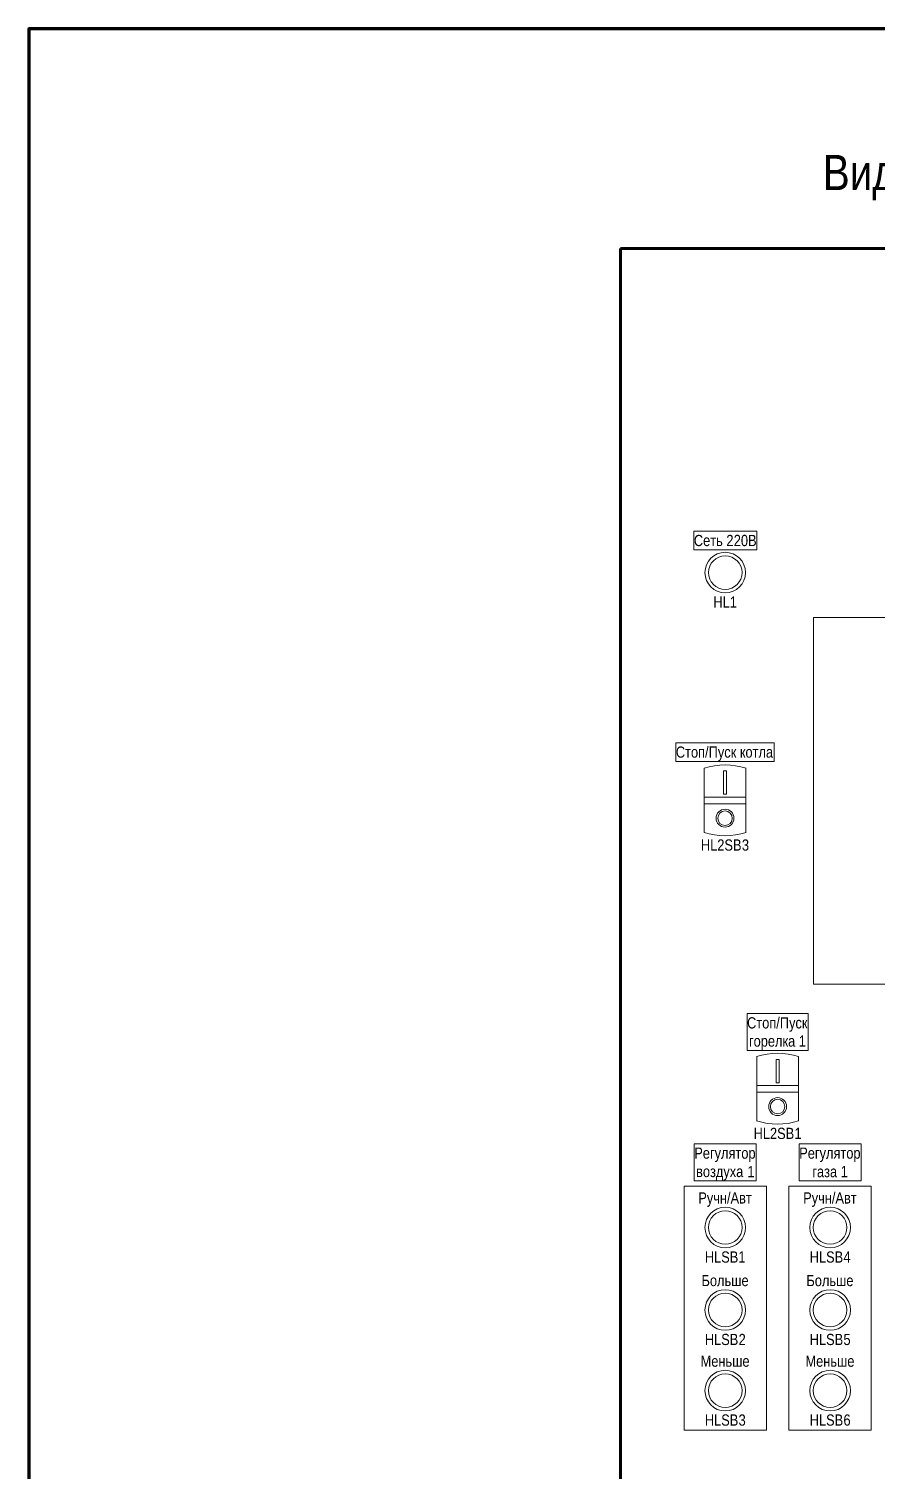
# Model space of a CAD drawing. Header units: millimetres. Extents: x -6000 to 26000, y -6000 to 26000.
# Drawn here: x 20 to 104.4, y -4091.2 to -3947.7 of the extents above; entities that cross this region are included whole.
import ezdxf

# ---------------------------------------------------------------- set-up
doc = ezdxf.new("R2010")
doc.units = ezdxf.units.MM
doc.header["$MEASUREMENT"] = 0
for name, color, linetype, lineweight in [('0_Ном._пера__246', 7, 'Continuous', 100), ('Аннотация - Текст_Ном._пера__1', 7, 'Continuous', 15), ('Чертеж и Рисунок_Ном._пера__1', 7, 'Continuous', 15), ('Чертеж и Рисунок_Ном._пера__41', 7, 'Continuous', 60)]:
    doc.layers.add(name, color=color, linetype=linetype, lineweight=lineweight)
doc.styles.add('СГЕНЕРИР_СТИЛЬ_1', font='')
doc.styles.get('СГЕНЕРИР_СТИЛЬ_1').set_extended_font_data('Arial Narrow')

msp = doc.modelspace()

# ---------------------------------------------------------------- linework, layer by layer
at = {"layer": '0_Ном._пера__246', "color": 7, "linetype": 'Continuous', "lineweight": 100, "flags": 128}
msp.add_lwpolyline([(415, -4234.74), (415, -3947.74), (20, -3947.74), (20, -4234.74)], close=True, dxfattribs=at)
at = {"layer": 'Чертеж и Рисунок_Ном._пера__1', "color": 7, "linetype": 'Continuous', "lineweight": 15}
for p, q in [((92.39, -3997.73), (86.14, -3997.73)), ((86.14, -3997.73), (86.14, -3999.56)), ((92.39, -3999.56), (92.39, -3997.73)), ((86.14, -3999.56), (92.39, -3999.56)), ((98.05, -4006.3), (143.07, -4006.3)), ((98.05, -4042.8), (98.05, -4006.3)), ((94.12, -4018.79), (84.35, -4018.79)), ((84.35, -4018.79), (84.35, -4020.62)), ((94.12, -4020.62), (94.12, -4018.79)), ((84.35, -4020.62), (94.12, -4020.62)), ((87.15, -4021.3), (87.15, -4027.7)), ((89.09, -4021.57), (89.39, -4021.57)), ((89.09, -4023.9), (89.09, -4021.57)), ((89.39, -4021.57), (89.39, -4023.9)), ((91.32, -4027.7), (91.32, -4021.3)), ((87.15, -4024.17), (91.32, -4024.17)), ((87.15, -4024.86), (87.15, -4024.17)), ((91.32, -4024.86), (87.15, -4024.86)), ((89.39, -4023.9), (89.09, -4023.9)), ((91.32, -4024.17), (91.32, -4024.86)), ((143.07, -4042.8), (98.05, -4042.8)), ((97.51, -4045.72), (91.43, -4045.72)), ((91.43, -4045.72), (91.43, -4049.39)), ((97.51, -4049.39), (97.51, -4045.72)), ((91.43, -4049.39), (97.51, -4049.39)), ((92.39, -4049.99), (92.39, -4056.39)), ((94.32, -4050.27), (94.62, -4050.27)), ((94.32, -4052.59), (94.32, -4050.27)), ((94.62, -4050.27), (94.62, -4052.59)), ((96.56, -4056.39), (96.56, -4049.99)), ((92.39, -4052.87), (96.56, -4052.87)), ((92.39, -4053.55), (92.39, -4052.87)), ((96.56, -4053.55), (92.39, -4053.55)), ((94.62, -4052.59), (94.32, -4052.59)), ((96.56, -4052.87), (96.56, -4053.55)), ((92.34, -4058.69), (86.18, -4058.69)), ((86.18, -4058.69), (86.18, -4062.36)), ((92.34, -4062.36), (92.34, -4058.69)), ((102.77, -4058.69), (96.62, -4058.69)), ((96.62, -4058.69), (96.62, -4062.36)), ((102.77, -4062.36), (102.77, -4058.69)), ((86.18, -4062.36), (92.34, -4062.36)), ((96.62, -4062.36), (102.77, -4062.36)), ((85.17, -4062.88), (93.36, -4062.88)), ((85.17, -4087.16), (85.17, -4062.88)), ((93.36, -4062.88), (93.36, -4087.16)), ((95.6, -4062.88), (103.79, -4062.88)), ((95.6, -4087.16), (95.6, -4062.88)), ((103.79, -4062.88), (103.79, -4087.16)), ((93.36, -4087.16), (85.17, -4087.16)), ((103.79, -4087.16), (95.6, -4087.16))]:
    msp.add_line(p, q, dxfattribs=at)
for centre, radius in [((89.26, -4001.84), 2.02), ((89.26, -4001.84), 1.67), ((89.24, -4026.28), 0.89), ((89.24, -4026.28), 0.723), ((94.47, -4054.97), 0.89), ((94.47, -4054.97), 0.723), ((89.26, -4067), 2.02), ((89.26, -4067), 1.67), ((99.69, -4067), 2.02), ((99.69, -4067), 1.67), ((89.26, -4075.21), 2.02), ((89.26, -4075.21), 1.67), ((99.69, -4075.21), 2.02), ((99.69, -4075.21), 1.67), ((89.26, -4083.23), 2.02), ((89.26, -4083.23), 1.67), ((99.69, -4083.23), 2.02), ((99.69, -4083.23), 1.67)]:
    msp.add_circle(centre, radius, dxfattribs=at)
for centre, start, end in [((89.24, -4027.72), 71.9986, 108.0014), ((89.24, -4021.28), 251.9986, 288.0014), ((94.47, -4056.41), 71.9986, 108.0014), ((94.47, -4049.97), 251.9986, 288.0014)]:
    msp.add_arc(centre, 6.75, start, end, dxfattribs=at)
at = {"layer": 'Чертеж и Рисунок_Ном._пера__41', "color": 7, "linetype": 'Continuous', "lineweight": 60}
for q in [(78.83, -4219.98), (162.29, -3969.6)]:
    msp.add_line((78.83, -3969.6), q, dxfattribs=at)

# ---------------------------------------------------------------- texts
at = {"layer": 'Аннотация - Текст_Ном._пера__1', "color": 7, "linetype": 'Continuous', "lineweight": 15, "insert": (119.36, -3960.29), "char_height": 3.5, "attachment_point": 2, "style": 'СГЕНЕРИР_СТИЛЬ_1'}
msp.add_mtext('\\A1;{\\pqc;\\fArial Narrow|b0|i0|c204|p34;Вид передней панели}', dxfattribs=at)
at = {"layer": 'Чертеж и Рисунок_Ном._пера__1', "color": 7, "linetype": 'Continuous', "lineweight": 15, "char_height": 1.1128, "attachment_point": 7, "style": 'СГЕНЕРИР_СТИЛЬ_1'}
for s, insert in [('\\A1;{\\pql;\\fArial Narrow|b0|i0|c204|p34;Сеть 2}', (86.14, -3999.22)), ('\\A1;{\\pql;\\fArial Narrow|b0|i0|c204|p34;2}', (90.11, -3999.2)), ('\\A1;{\\pql;\\fArial Narrow|b0|i0|c204|p34;0В}', (90.82, -3999.22)), ('\\A1;{\\pql;\\fArial Narrow|b0|i0|c204|p34;HL1}', (88.08, -4005.33)), ('\\A1;{\\pql;\\fArial Narrow|b0|i0|c204|p34;Стоп/Пуск котла}', (84.35, -4020.59)), ('\\A1;{\\pql;\\fArial Narrow|b0|i0|c204|p34;HL2SB}', (86.84, -4029.52)), ('\\A1;{\\pql;\\fArial Narrow|b0|i0|c204|p34;3}', (90.92, -4029.52)), ('\\A1;{\\pql;\\fArial Narrow|b0|i0|c204|p34;Стоп/Пуск}', (91.43, -4047.53)), ('\\A1;{\\pql;\\fArial Narrow|b0|i0|c204|p34;горелка 1}', (91.62, -4049.34)), ('\\A1;{\\pql;\\fArial Narrow|b0|i0|c204|p34;HL2SB}', (92.08, -4058.21)), ('\\A1;{\\pql;\\fArial Narrow|b0|i0|c204|p34;1}', (96.15, -4058.19)), ('\\A1;{\\pql;\\fArial Narrow|b0|i0|c204|p34;Регулятор}', (86.18, -4060.49)), ('\\A1;{\\pql;\\fArial Narrow|b0|i0|c204|p34;Регулятор}', (96.62, -4060.49)), ('\\A1;{\\pql;\\fArial Narrow|b0|i0|c204|p34;1}', (91.46, -4062)), ('\\A1;{\\pql;\\fArial Narrow|b0|i0|c204|p34;газа 1}', (97.92, -4062.01)), ('\\A1;{\\pql;\\fArial Narrow|b0|i0|c204|p34;воздуха }', (86.36, -4062.32)), ('\\A1;{\\pql;\\fArial Narrow|b0|i0|c204|p34;Ручн/Авт}', (86.58, -4064.95)), ('\\A1;{\\pql;\\fArial Narrow|b0|i0|c204|p34;Ручн/Авт}', (97.01, -4064.95)), ('\\A1;{\\pql;\\fArial Narrow|b0|i0|c204|p34;HLSB1}', (87.23, -4070.51)), ('\\A1;{\\pql;\\fArial Narrow|b0|i0|c204|p34;HLSB}', (97.66, -4070.51)), ('\\A1;{\\pql;\\fArial Narrow|b0|i0|c204|p34;4}', (101.02, -4070.49)), ('\\A1;{\\pql;\\fArial Narrow|b0|i0|c204|p34;Больше}', (86.9, -4072.85)), ('\\A1;{\\pql;\\fArial Narrow|b0|i0|c204|p34;Больше}', (97.33, -4072.85)), ('\\A1;{\\pql;\\fArial Narrow|b0|i0|c204|p34;HLSB}', (87.23, -4078.71)), ('\\A1;{\\pql;\\fArial Narrow|b0|i0|c204|p34;2}', (90.59, -4078.7)), ('\\A1;{\\pql;\\fArial Narrow|b0|i0|c204|p34;HLSB}', (97.66, -4078.71)), ('\\A1;{\\pql;\\fArial Narrow|b0|i0|c204|p34;5}', (101.02, -4078.71)), ('\\A1;{\\pql;\\fArial Narrow|b0|i0|c204|p34;Меньше}', (86.81, -4080.87)), ('\\A1;{\\pql;\\fArial Narrow|b0|i0|c204|p34;Меньше}', (97.24, -4080.87)), ('\\A1;{\\pql;\\fArial Narrow|b0|i0|c204|p34;HLSB}', (87.23, -4086.73)), ('\\A1;{\\pql;\\fArial Narrow|b0|i0|c204|p34;3}', (90.59, -4086.73)), ('\\A1;{\\pql;\\fArial Narrow|b0|i0|c204|p34;HLSB}', (97.66, -4086.73)), ('\\A1;{\\pql;\\fArial Narrow|b0|i0|c204|p34;6}', (101.02, -4086.73))]:
    msp.add_mtext(s, dxfattribs=dict(at, insert=insert))

doc.saveas('drawing.dxf')
